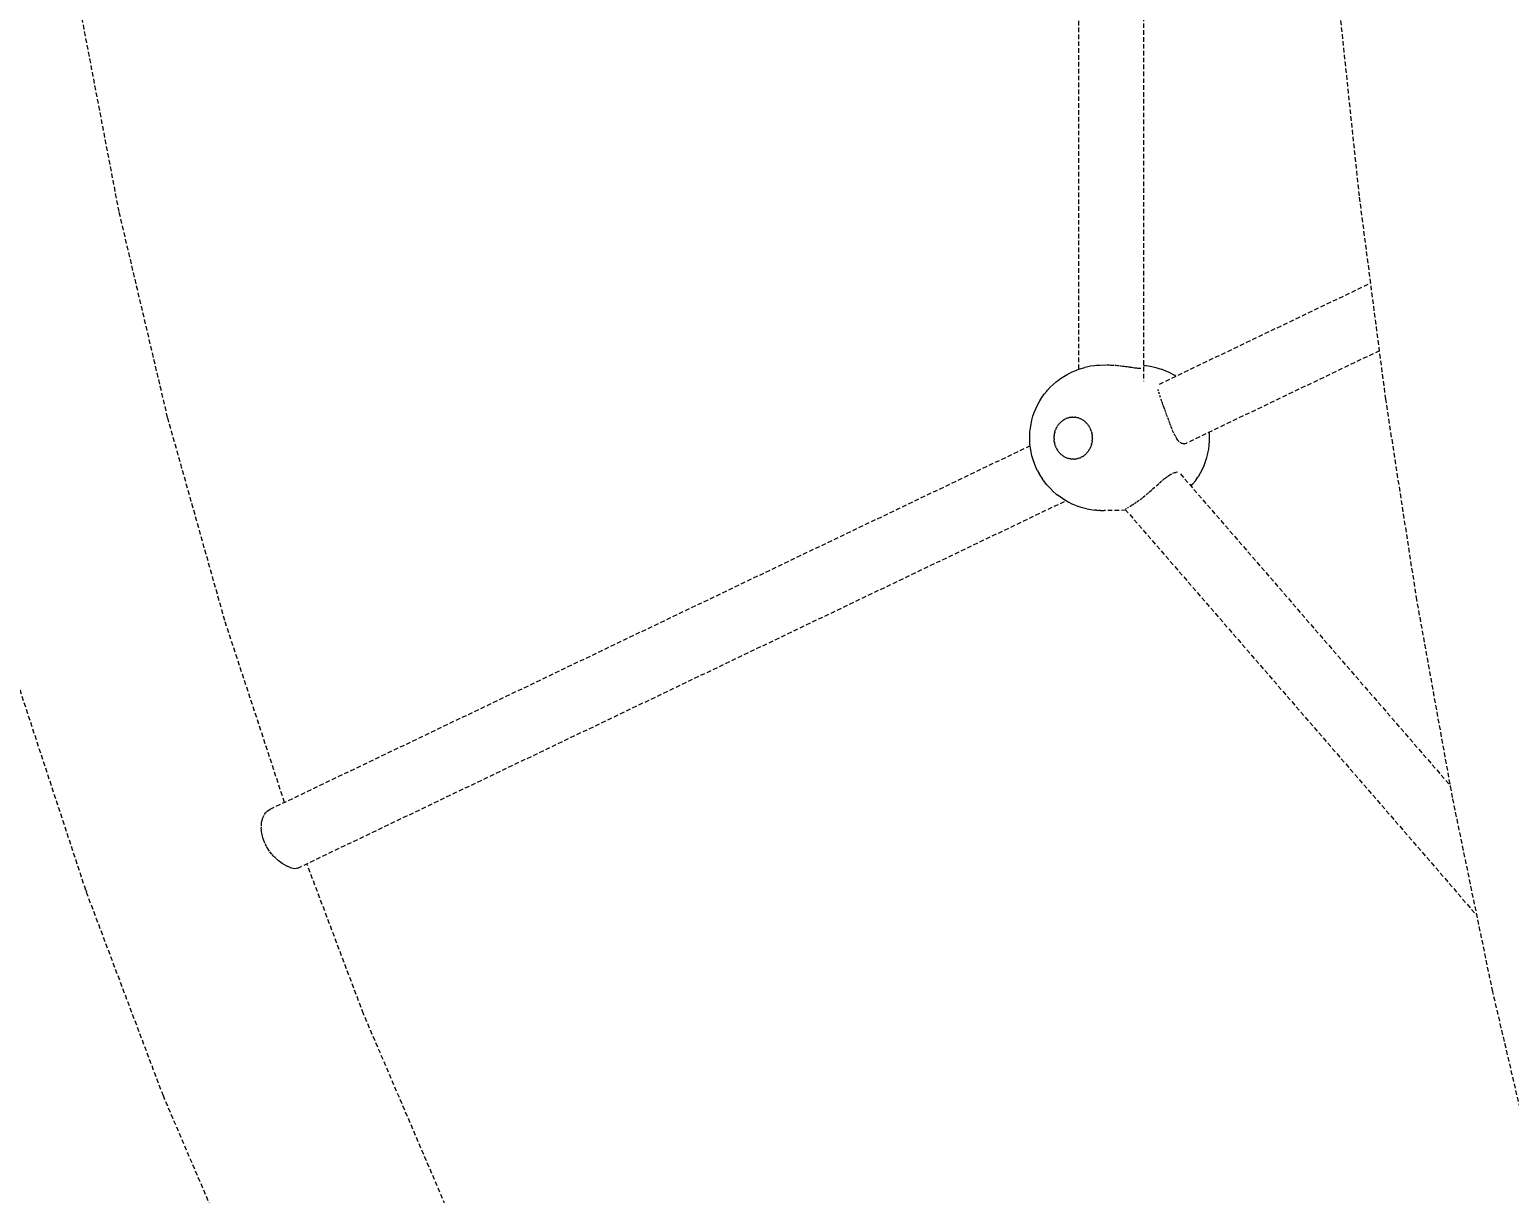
# Model space of a CAD drawing. Header units: millimetres. Extents: x -4710 to 4801, y -2494 to 3533.
# Drawn here: x -1770.6 to -1360.4, y 191.5 to 514.1 of the extents above; entities that cross this region are included whole.
import ezdxf

# ---------------------------------------------------------------- set-up
doc = ezdxf.new("R2010")
doc.units = ezdxf.units.MM
doc.linetypes.add('HIDDEN', pattern=[1.905, 1.27, -0.635])
for name, color, linetype in [('DIKOM_ЗОНА', 90, 'Continuous'), ('DIKOM_ОБЪЕКТ', 7, 'Continuous'), ('DIKOM_РАЗМЕР_ЗОНА', 7, 'Continuous'), ('DIKOM_РАЗМЕР_ОБЪЕКТА', 7, 'Continuous')]:
    doc.layers.add(name, color=color, linetype=linetype)
doc.styles.add('style1', font='arialbd.ttf', dxfattribs={"width": 0.8})
doc.dimstyles.new('1-50', dxfattribs={"dimtxt": 300, "dimasz": 200, "dimexe": 100, "dimexo": 0, "dimgap": 100, "dimtad": 1, "dimtxsty": 'style1', "dimcen": 200, "dimclrd": 7, "dimclre": 7, "dimclrt": 7, "dimadec": 1, "dimazin": 2, "dimtfac": 1, "dimtmove": 0, "dimatfit": 2, "dimfxl": 0, "dimlwd": 25, "dimlwe": 18, "dimarcsym": 0})

# ---------------------------------------------------------------- blocks, each defined once
blk = doc.blocks.new('*D0')
at = {"layer": 'Defpoints', "color": 0, "transparency": 16777216}
for p in [(-2049.22, 763.91), (3285.36, 750.08), (3285.36, -900.83)]:
    blk.add_point(p, dxfattribs=at)
at = {"layer": 'DIKOM_РАЗМЕР_ОБЪЕКТА', "color": 7, "lineweight": 18, "transparency": 16777216}
for p, q in [((-2049.22, 763.91), (-2049.22, -1000.83)), ((3285.36, 750.08), (3285.36, -1000.83))]:
    blk.add_line(p, q, dxfattribs=at)
at = {"layer": 'DIKOM_РАЗМЕР_ОБЪЕКТА', "color": 7, "lineweight": 25, "transparency": 16777216}
blk.add_line((-1849.22, -900.83), (3085.36, -900.83), dxfattribs=at)
at = {"layer": 'DIKOM_РАЗМЕР_ОБЪЕКТА', "color": 7, "transparency": 16777216}
for points in [[(-1849.22, -867.5), (-1849.22, -934.17), (-2049.22, -900.83)], [(3085.36, -867.5), (3085.36, -934.17), (3285.36, -900.83)]]:
    blk.add_solid(points, dxfattribs=at)
at = {"layer": 'DIKOM_РАЗМЕР_ОБЪЕКТА', "color": 7, "transparency": 16777216, "insert": (618.07, -647.56), "char_height": 300, "attachment_point": 5, "style": 'style1'}
blk.add_mtext('{\\fArial|b0|i0|c204|p34;5335}', dxfattribs=at)
blk = doc.blocks.new('*D1')
at = {"layer": 'Defpoints', "color": 0, "transparency": 16777216}
for p in [(-701.85, 2135.95), (-2165.86, -628.42), (-722.47, -628.42)]:
    blk.add_point(p, dxfattribs=at)
at = {"layer": 'DIKOM_РАЗМЕР_ОБЪЕКТА', "color": 7, "lineweight": 18, "transparency": 16777216}
for p, q in [((-701.85, 2135.95), (-2265.86, 2135.95)), ((-722.47, -628.42), (-2265.86, -628.42))]:
    blk.add_line(p, q, dxfattribs=at)
at = {"layer": 'DIKOM_РАЗМЕР_ОБЪЕКТА', "color": 7, "lineweight": 25, "transparency": 16777216}
blk.add_line((-2165.86, 1935.95), (-2165.86, -428.42), dxfattribs=at)
at = {"layer": 'DIKOM_РАЗМЕР_ОБЪЕКТА', "color": 7, "transparency": 16777216}
for points in [[(-2199.2, 1935.95), (-2132.53, 1935.95), (-2165.86, 2135.95)], [(-2199.2, -428.42), (-2132.53, -428.42), (-2165.86, -628.42)]]:
    blk.add_solid(points, dxfattribs=at)
at = {"layer": 'DIKOM_РАЗМЕР_ОБЪЕКТА', "color": 7, "transparency": 16777216, "insert": (-2419.04, 753.76), "char_height": 300, "attachment_point": 5, "rotation": 90, "style": 'style1'}
blk.add_mtext('{\\fArial|b0|i0|c204|p34;2750}', dxfattribs=at)
blk = doc.blocks.new('*D2')
at = {"layer": 'Defpoints', "color": 0, "transparency": 16777216}
for p in [(-3555.27, 756.28), (4801.28, 756.28), (4801.28, -2394.45)]:
    blk.add_point(p, dxfattribs=at)
at = {"layer": 'DIKOM_РАЗМЕР_ЗОНА', "color": 7, "lineweight": 18, "transparency": 16777216}
for p, q in [((-3555.27, 756.28), (-3555.27, -2494.45)), ((4801.28, 756.28), (4801.28, -2494.45))]:
    blk.add_line(p, q, dxfattribs=at)
at = {"layer": 'DIKOM_РАЗМЕР_ЗОНА', "color": 7, "lineweight": 25, "transparency": 16777216}
blk.add_line((-3355.27, -2394.45), (4601.28, -2394.45), dxfattribs=at)
at = {"layer": 'DIKOM_РАЗМЕР_ЗОНА', "color": 7, "transparency": 16777216}
for points in [[(-3355.27, -2361.11), (-3355.27, -2427.78), (-3555.27, -2394.45)], [(4601.28, -2361.11), (4601.28, -2427.78), (4801.28, -2394.45)]]:
    blk.add_solid(points, dxfattribs=at)
at = {"layer": 'DIKOM_РАЗМЕР_ЗОНА', "color": 7, "transparency": 16777216, "insert": (709.08, -2141.17), "char_height": 300, "attachment_point": 5, "style": 'style1'}
blk.add_mtext('{\\fArial|b0|i0|c204|p34;8335}', dxfattribs=at)
blk = doc.blocks.new('*D3')
at = {"layer": 'Defpoints', "color": 0, "transparency": 16777216}
for p in [(-715.82, 3533.12), (-4259.83, -2026.25), (-715.82, -2026.25)]:
    blk.add_point(p, dxfattribs=at)
at = {"layer": 'DIKOM_РАЗМЕР_ЗОНА', "color": 7, "lineweight": 18, "transparency": 16777216}
for p, q in [((-715.82, 3533.12), (-4359.83, 3533.12)), ((-715.82, -2026.25), (-4359.83, -2026.25))]:
    blk.add_line(p, q, dxfattribs=at)
at = {"layer": 'DIKOM_РАЗМЕР_ЗОНА', "color": 7, "lineweight": 25, "transparency": 16777216}
blk.add_line((-4259.83, 3333.12), (-4259.83, -1826.25), dxfattribs=at)
at = {"layer": 'DIKOM_РАЗМЕР_ЗОНА', "color": 7, "transparency": 16777216}
for points in [[(-4293.16, 3333.12), (-4226.49, 3333.12), (-4259.83, 3533.12)], [(-4293.16, -1826.25), (-4226.49, -1826.25), (-4259.83, -2026.25)]]:
    blk.add_solid(points, dxfattribs=at)
at = {"layer": 'DIKOM_РАЗМЕР_ЗОНА', "color": 7, "transparency": 16777216, "insert": (-4513, 975.17), "char_height": 300, "attachment_point": 5, "rotation": 90, "style": 'style1'}
blk.add_mtext('{\\fArial|b0|i0|c204|p34;5560}', dxfattribs=at)

msp = doc.modelspace()

# ---------------------------------------------------------------- linework, layer by layer
at = {"layer": 'DIKOM_ЗОНА', "color": 3, "lineweight": 15}
msp.add_lwpolyline([(4784.014, 570.156, 0.0938746), (4783.602, 942.374, 0.2995804), (2291.139, 3510.482, 0.0687424), (1632.505, 3510.482, 0.06059), (1009.06, 3334.362, -0.2008128), (236.945, 3334.362, 0.06059), (-386.5, 3510.482, 0.0687424), (-1045.134, 3510.482, 0.2995804), (-3537.597, 942.374, 0.0938746), (-3538.009, 570.156, 0.3002322), (-1045.134, -2003.615, 0.0687424), (-386.5, -2003.615, 0.06059), (236.945, -1827.494, -0.2008128), (1009.06, -1827.494, 0.06059), (1632.505, -2003.615, 0.0687424), (2291.139, -2003.615, 0.3002322)], format="xyb", close=True, dxfattribs=at)
at = {"layer": 'DIKOM_ОБЪЕКТ', "color": 7, "linetype": 'HIDDEN', "lineweight": 15}
for p, q in [((-1479.889, 657.548), (-1479.889, 419.931)), ((-1461.898, 643.485), (-1461.899, 416.656)), ((-1745.825, 463.673), (-1756.882, 521.448)), ((-1402.001, 468.013), (-1408.012, 525.002)), ((-1394.681, 411.639), (-1402.001, 468.013)), ((-1732.364, 406.583), (-1745.825, 463.673)), ((-1457.422, 415.876), (-1398.868, 443.882)), ((-1396.428, 425.097), (-1449.961, 399.493)), ((-1483.978, 417.979), (-1483.027, 418.528)), ((-1483.027, 418.528), (-1482.642, 418.744)), ((-1482.642, 418.744), (-1481.651, 419.236)), ((-1481.651, 419.236), (-1480.635, 419.66)), ((-1480.635, 419.66), (-1480.202, 419.823)), ((-1480.202, 419.823), (-1479.155, 420.183)), ((-1479.155, 420.183), (-1478.09, 420.471)), ((-1477.623, 420.575), (-1478.09, 420.471)), ((-1476.539, 420.793), (-1477.623, 420.575)), ((-1475.445, 420.939), (-1476.539, 420.793)), ((-1474.859, 420.986), (-1475.445, 420.939)), ((-1473.817, 421.051), (-1474.859, 420.986)), ((-1472.295, 421.063), (-1473.817, 421.051)), ((-1471.708, 421.063), (-1472.142, 421.062)), ((-1471.295, 421.063), (-1471.698, 421.063)), ((-1470.817, 421.05), (-1471.079, 421.063)), ((-1470.368, 421.027), (-1470.807, 421.05)), ((-1470.046, 421.012), (-1470.359, 421.027)), ((-1469.472, 420.969), (-1469.786, 420.999)), ((-1469.026, 420.927), (-1469.463, 420.968)), ((-1468.725, 420.899), (-1469.018, 420.926)), ((-1468.138, 420.835), (-1468.395, 420.87)), ((-1467.693, 420.777), (-1468.13, 420.834)), ((-1467.313, 420.729), (-1467.686, 420.776)), ((-1466.879, 420.677), (-1467.246, 420.721)), ((-1466.392, 420.602), (-1466.813, 420.666)), ((-1465.965, 420.538), (-1466.387, 420.601)), ((-1465.746, 420.507), (-1465.96, 420.537)), ((-1465.543, 420.478), (-1465.746, 420.507)), ((-1465.134, 420.424), (-1465.538, 420.478)), ((-1464.744, 420.365), (-1465.109, 420.421)), ((-1464.379, 420.314), (-1464.74, 420.364)), ((-1464.032, 420.272), (-1464.375, 420.314)), ((-1463.802, 420.247), (-1464.028, 420.271)), ((-1463.392, 420.209), (-1463.699, 420.236)), ((-1463.105, 420.189), (-1463.392, 420.209)), ((-1462.854, 420.184), (-1463.102, 420.189)), ((-1462.627, 420.186), (-1462.849, 420.184)), ((-1461.899, 421.043), (-1461.115, 420.971)), ((-1461.115, 420.971), (-1459.981, 420.787)), ((-1459.981, 420.787), (-1459.525, 420.697)), ((-1459.525, 420.697), (-1458.408, 420.437)), ((-1458.408, 420.437), (-1457.309, 420.099)), ((-1457.309, 420.099), (-1456.883, 419.952)), ((-1455.813, 419.542), (-1456.883, 419.952)), ((-1454.769, 419.06), (-1455.813, 419.542)), ((-1454.388, 418.862), (-1454.769, 419.06)), ((-1453.385, 418.314), (-1454.388, 418.862)), ((-1488.46, 414.134), (-1487.713, 414.957)), ((-1487.713, 414.957), (-1486.922, 415.73)), ((-1486.922, 415.73), (-1486.09, 416.448)), ((-1486.09, 416.448), (-1485.78, 416.695)), ((-1485.78, 416.695), (-1484.897, 417.367)), ((-1484.897, 417.367), (-1483.978, 417.979)), ((-1457.754, 414.157), (-1457.795, 414.392)), ((-1452.928, 418.025), (-1453.385, 418.314)), ((-1491.131, 410.206), (-1490.596, 411.184)), ((-1490.596, 411.184), (-1490.007, 412.124)), ((-1490.007, 412.124), (-1489.368, 413.023)), ((-1489.368, 413.023), (-1488.681, 413.879)), ((-1488.681, 413.879), (-1488.46, 414.134)), ((-1457.693, 413.894), (-1457.751, 414.141)), ((-1457.548, 413.348), (-1457.619, 413.618)), ((-1457.457, 413.045), (-1457.542, 413.325)), ((-1457.255, 412.419), (-1457.351, 412.727)), ((-1457.149, 412.107), (-1457.255, 412.419)), ((-1456.894, 411.377), (-1457.01, 411.719)), ((-1456.763, 411.019), (-1456.894, 411.377)), ((-1456.611, 410.598), (-1456.686, 410.824)), ((-1456.467, 410.199), (-1456.611, 410.598)), ((-1386.066, 356.002), (-1394.681, 411.639)), ((-1716.529, 350.31), (-1732.364, 406.583)), ((-1492.789, 405.874), (-1492.489, 406.94)), ((-1492.489, 406.94), (-1492.13, 407.984)), ((-1492.13, 407.984), (-1491.715, 409.002)), ((-1491.715, 409.002), (-1491.245, 409.991)), ((-1491.245, 409.991), (-1491.131, 410.206)), ((-1483.75, 406.082), (-1483.542, 406.192)), ((-1483.542, 406.192), (-1483.329, 406.293)), ((-1483.112, 406.383), (-1483.329, 406.293)), ((-1483.112, 406.383), (-1482.893, 406.462)), ((-1482.893, 406.462), (-1482.67, 406.531)), ((-1482.67, 406.531), (-1482.444, 406.589)), ((-1482.217, 406.636), (-1482.444, 406.589)), ((-1482.217, 406.636), (-1481.988, 406.673)), ((-1481.988, 406.673), (-1481.757, 406.698)), ((-1481.525, 406.712), (-1481.757, 406.698)), ((-1481.525, 406.712), (-1481.292, 406.715)), ((-1481.292, 406.715), (-1481.06, 406.707)), ((-1481.06, 406.707), (-1480.829, 406.687)), ((-1480.599, 406.657), (-1480.829, 406.687)), ((-1480.599, 406.657), (-1480.371, 406.615)), ((-1480.371, 406.615), (-1480.144, 406.563)), ((-1480.144, 406.563), (-1479.92, 406.5)), ((-1479.698, 406.426), (-1479.92, 406.5)), ((-1479.698, 406.426), (-1479.479, 406.341)), ((-1479.479, 406.341), (-1479.264, 406.246)), ((-1479.053, 406.141), (-1479.264, 406.246)), ((-1479.053, 406.141), (-1478.846, 406.026)), ((-1456.339, 409.867), (-1456.452, 410.156)), ((-1456.124, 409.26), (-1456.279, 409.695)), ((-1455.954, 408.816), (-1456.124, 409.26)), ((-1455.783, 408.331), (-1455.933, 408.76)), ((-1455.604, 407.852), (-1455.765, 408.28)), ((-1455.448, 407.424), (-1455.538, 407.689)), ((-1455.275, 406.951), (-1455.431, 407.376)), ((-1455.164, 406.664), (-1455.258, 406.905)), ((-1454.953, 406.074), (-1455.101, 406.487)), ((-1493.393, 401.468), (-1493.333, 402.582)), ((-1493.333, 402.582), (-1493.212, 403.691)), ((-1493.212, 403.691), (-1493.03, 404.789)), ((-1493.03, 404.789), (-1492.789, 405.874)), ((-1486.559, 401.941), (-1486.512, 402.191)), ((-1486.455, 402.438), (-1486.512, 402.191)), ((-1486.455, 402.438), (-1486.388, 402.682)), ((-1486.388, 402.682), (-1486.313, 402.922)), ((-1486.313, 402.922), (-1486.227, 403.159)), ((-1486.132, 403.391), (-1486.227, 403.159)), ((-1486.132, 403.391), (-1486.028, 403.619)), ((-1486.028, 403.619), (-1485.915, 403.842)), ((-1485.915, 403.842), (-1485.793, 404.06)), ((-1485.662, 404.271), (-1485.793, 404.06)), ((-1485.662, 404.271), (-1485.523, 404.475)), ((-1485.523, 404.475), (-1485.376, 404.673)), ((-1485.222, 404.863), (-1485.376, 404.673)), ((-1485.222, 404.863), (-1485.06, 405.045)), ((-1485.06, 405.045), (-1484.892, 405.22)), ((-1484.892, 405.22), (-1484.717, 405.386)), ((-1484.535, 405.543), (-1484.717, 405.386)), ((-1484.535, 405.543), (-1484.347, 405.692)), ((-1484.347, 405.692), (-1484.153, 405.832)), ((-1483.954, 405.962), (-1484.153, 405.832)), ((-1483.954, 405.962), (-1483.75, 406.082)), ((-1478.846, 406.026), (-1478.644, 405.901)), ((-1478.644, 405.901), (-1478.448, 405.766)), ((-1478.257, 405.622), (-1478.448, 405.766)), ((-1478.257, 405.622), (-1478.071, 405.47)), ((-1478.071, 405.47), (-1477.892, 405.308)), ((-1477.72, 405.138), (-1477.892, 405.308)), ((-1477.72, 405.138), (-1477.554, 404.96)), ((-1477.554, 404.96), (-1477.395, 404.774)), ((-1477.395, 404.774), (-1477.244, 404.581)), ((-1477.102, 404.381), (-1477.244, 404.581)), ((-1477.102, 404.381), (-1476.967, 404.174)), ((-1476.967, 404.174), (-1476.84, 403.961)), ((-1476.722, 403.742), (-1476.84, 403.961)), ((-1476.722, 403.742), (-1476.613, 403.518)), ((-1476.613, 403.518), (-1476.512, 403.289)), ((-1476.512, 403.289), (-1476.421, 403.055)), ((-1476.339, 402.818), (-1476.421, 403.055)), ((-1476.339, 402.818), (-1476.267, 402.576)), ((-1476.267, 402.576), (-1476.204, 402.331)), ((-1476.204, 402.331), (-1476.15, 402.083)), ((-1476.107, 401.832), (-1476.15, 402.083)), ((-1454.784, 405.631), (-1454.937, 406.031)), ((-1454.636, 405.234), (-1454.725, 405.485)), ((-1454.476, 404.801), (-1454.623, 405.193)), ((-1454.343, 404.471), (-1454.461, 404.764)), ((-1454.163, 403.994), (-1454.299, 404.36)), ((-1454.001, 403.588), (-1454.15, 403.961)), ((-1453.907, 403.37), (-1454.001, 403.588)), ((-1453.688, 402.833), (-1453.834, 403.195)), ((-1453.523, 402.456), (-1453.677, 402.806)), ((-1453.435, 402.273), (-1453.523, 402.456)), ((-1453.198, 401.767), (-1453.343, 402.082)), ((-1443.531, 401.229), (-1443.576, 402.367)), ((-1493.272, 398.729), (-1704.065, 297.904)), ((-1493.391, 400.351), (-1493.393, 401.468)), ((-1493.328, 399.236), (-1493.391, 400.351)), ((-1493.205, 398.128), (-1493.328, 399.236)), ((-1493.021, 397.029), (-1493.205, 398.128)), ((-1486.647, 400.927), (-1486.64, 401.182)), ((-1486.644, 400.672), (-1486.647, 400.927)), ((-1486.644, 400.672), (-1486.63, 400.418)), ((-1486.64, 401.182), (-1486.623, 401.436)), ((-1486.607, 400.164), (-1486.63, 400.418)), ((-1486.596, 401.689), (-1486.623, 401.436)), ((-1486.574, 399.912), (-1486.607, 400.164)), ((-1486.596, 401.689), (-1486.559, 401.941)), ((-1486.574, 399.912), (-1486.53, 399.662)), ((-1486.477, 399.414), (-1486.53, 399.662)), ((-1486.414, 399.169), (-1486.477, 399.414)), ((-1486.342, 398.927), (-1486.414, 399.169)), ((-1486.342, 398.927), (-1486.26, 398.689)), ((-1486.169, 398.455), (-1486.26, 398.689)), ((-1486.068, 398.226), (-1486.169, 398.455)), ((-1486.068, 398.226), (-1485.959, 398.003)), ((-1485.959, 398.003), (-1485.841, 397.784)), ((-1476.653, 398.126), (-1476.766, 397.903)), ((-1476.549, 398.354), (-1476.653, 398.126)), ((-1476.549, 398.354), (-1476.454, 398.586)), ((-1476.368, 398.822), (-1476.454, 398.586)), ((-1476.292, 399.063), (-1476.368, 398.822)), ((-1476.226, 399.307), (-1476.292, 399.063)), ((-1476.226, 399.307), (-1476.169, 399.554)), ((-1476.122, 399.804), (-1476.169, 399.554)), ((-1476.085, 400.055), (-1476.122, 399.804)), ((-1476.107, 401.832), (-1476.074, 401.581)), ((-1476.085, 400.055), (-1476.058, 400.308)), ((-1476.074, 401.581), (-1476.05, 401.327)), ((-1476.041, 400.563), (-1476.058, 400.308)), ((-1476.037, 401.072), (-1476.05, 401.327)), ((-1476.034, 400.818), (-1476.041, 400.563)), ((-1476.037, 401.072), (-1476.034, 400.818)), ((-1453.028, 401.433), (-1453.188, 401.747)), ((-1452.891, 401.189), (-1453.028, 401.433)), ((-1452.739, 400.938), (-1452.851, 401.117)), ((-1452.501, 400.551), (-1452.671, 400.819)), ((-1452.322, 400.305), (-1452.501, 400.551)), ((-1452.178, 400.132), (-1452.314, 400.294)), ((-1451.924, 399.866), (-1452.119, 400.063)), ((-1451.516, 399.543), (-1451.718, 399.687)), ((-1451.298, 399.428), (-1451.509, 399.539)), ((-1451.072, 399.348), (-1451.29, 399.425)), ((-1450.847, 399.308), (-1451.072, 399.348)), ((-1450.625, 399.303), (-1450.84, 399.306)), ((-1450.402, 399.333), (-1450.617, 399.303)), ((-1450.395, 399.334), (-1450.182, 399.396)), ((-1450.187, 399.393), (-1449.97, 399.489)), ((-1443.785, 397.829), (-1443.635, 398.955)), ((-1443.635, 398.955), (-1443.551, 400.09)), ((-1443.551, 400.09), (-1443.531, 401.229)), ((-1492.777, 395.945), (-1493.021, 397.029)), ((-1492.474, 394.879), (-1492.777, 395.945)), ((-1492.112, 393.835), (-1492.474, 394.879)), ((-1491.695, 392.816), (-1492.112, 393.835)), ((-1485.841, 397.784), (-1485.714, 397.571)), ((-1485.579, 397.364), (-1485.714, 397.571)), ((-1485.579, 397.364), (-1485.436, 397.164)), ((-1485.285, 396.971), (-1485.436, 397.164)), ((-1485.127, 396.785), (-1485.285, 396.971)), ((-1484.961, 396.606), (-1485.127, 396.785)), ((-1484.961, 396.606), (-1484.789, 396.437)), ((-1484.61, 396.275), (-1484.789, 396.437)), ((-1484.424, 396.122), (-1484.61, 396.275)), ((-1484.424, 396.122), (-1484.233, 395.978)), ((-1484.037, 395.844), (-1484.233, 395.978)), ((-1483.835, 395.719), (-1484.037, 395.844)), ((-1483.628, 395.604), (-1483.835, 395.719)), ((-1483.628, 395.604), (-1483.417, 395.498)), ((-1483.202, 395.404), (-1483.417, 395.498)), ((-1482.983, 395.319), (-1483.202, 395.404)), ((-1482.983, 395.319), (-1482.761, 395.245)), ((-1482.537, 395.182), (-1482.761, 395.245)), ((-1482.31, 395.129), (-1482.537, 395.182)), ((-1482.082, 395.088), (-1482.31, 395.129)), ((-1482.082, 395.088), (-1481.852, 395.058)), ((-1481.621, 395.038), (-1481.852, 395.058)), ((-1481.388, 395.03), (-1481.621, 395.038)), ((-1481.156, 395.032), (-1481.388, 395.03)), ((-1481.156, 395.032), (-1480.924, 395.047)), ((-1480.693, 395.072), (-1480.924, 395.047)), ((-1480.464, 395.108), (-1480.693, 395.072)), ((-1480.464, 395.108), (-1480.236, 395.155)), ((-1480.011, 395.214), (-1480.236, 395.155)), ((-1479.789, 395.282), (-1480.011, 395.214)), ((-1479.569, 395.362), (-1479.789, 395.282)), ((-1479.569, 395.362), (-1479.352, 395.452)), ((-1479.139, 395.552), (-1479.352, 395.452)), ((-1478.931, 395.663), (-1479.139, 395.552)), ((-1478.727, 395.783), (-1478.931, 395.663)), ((-1478.727, 395.783), (-1478.528, 395.913)), ((-1478.334, 396.053), (-1478.528, 395.913)), ((-1478.146, 396.201), (-1478.334, 396.053)), ((-1478.146, 396.201), (-1477.964, 396.359)), ((-1477.789, 396.525), (-1477.964, 396.359)), ((-1477.62, 396.699), (-1477.789, 396.525)), ((-1477.459, 396.882), (-1477.62, 396.699)), ((-1477.459, 396.882), (-1477.305, 397.072)), ((-1477.158, 397.269), (-1477.305, 397.072)), ((-1477.019, 397.474), (-1477.158, 397.269)), ((-1477.019, 397.474), (-1476.889, 397.685)), ((-1476.766, 397.903), (-1476.889, 397.685)), ((-1445.062, 393.296), (-1444.653, 394.373)), ((-1444.653, 394.373), (-1444.306, 395.476)), ((-1444.306, 395.476), (-1444.022, 396.601)), ((-1443.998, 396.714), (-1443.785, 397.829)), ((-1491.222, 391.828), (-1491.695, 392.816)), ((-1491.222, 391.828), (-1490.697, 390.872)), ((-1491.222, 391.828), (-1491.108, 391.619)), ((-1491.108, 391.619), (-1490.57, 390.642)), ((-1490.697, 390.872), (-1490.57, 390.642)), ((-1490.57, 390.642), (-1489.979, 389.701)), ((-1456.102, 389.551), (-1455.791, 389.798)), ((-1455.787, 389.802), (-1455.477, 390.033)), ((-1455.439, 390.06), (-1455.169, 390.268)), ((-1455.076, 390.334), (-1454.863, 390.488)), ((-1454.859, 390.491), (-1454.56, 390.688)), ((-1454.557, 390.691), (-1454.264, 390.862)), ((-1454.26, 390.864), (-1453.974, 391.009)), ((-1453.691, 391.137), (-1453.421, 391.243)), ((-1453.418, 391.244), (-1453.153, 391.328)), ((-1453.148, 391.329), (-1452.888, 391.391)), ((-1452.663, 391.402), (-1452.886, 391.391)), ((-1452.452, 391.391), (-1452.663, 391.402)), ((-1451.634, 390.957), (-1376.771, 304.513)), ((-1447.443, 389.078), (-1446.789, 390.029)), ((-1446.646, 390.265), (-1446.789, 390.029)), ((-1446.646, 390.265), (-1446.061, 391.238)), ((-1446.061, 391.238), (-1445.532, 392.25)), ((-1445.532, 392.25), (-1445.062, 393.296)), ((-1489.338, 388.801), (-1489.979, 389.701)), ((-1488.649, 387.946), (-1489.338, 388.801)), ((-1488.649, 387.946), (-1488.427, 387.698)), ((-1487.678, 386.875), (-1488.427, 387.698)), ((-1486.885, 386.102), (-1487.678, 386.875)), ((-1486.051, 385.383), (-1486.885, 386.102)), ((-1460.785, 385.469), (-1460.475, 385.721)), ((-1460.4, 385.788), (-1460.088, 386.062)), ((-1460.08, 386.07), (-1459.739, 386.362)), ((-1459.731, 386.369), (-1459.575, 386.498)), ((-1459.389, 386.67), (-1459.06, 386.965)), ((-1459.052, 386.971), (-1458.719, 387.259)), ((-1458.38, 387.567), (-1458.054, 387.859)), ((-1458.048, 387.865), (-1457.72, 388.149)), ((-1457.666, 388.194), (-1457.509, 388.338)), ((-1457.39, 388.447), (-1457.072, 388.725)), ((-1457.067, 388.73), (-1456.746, 389.002)), ((-1456.617, 389.107), (-1456.424, 389.278)), ((-1456.397, 389.301), (-1456.107, 389.547)), ((-1448.693, 387.561), (-1448.149, 388.174)), ((-1448.149, 388.174), (-1447.443, 389.078)), ((-1696.27, 281.691), (-1483.352, 383.523)), ((-1486.051, 385.383), (-1485.741, 385.144)), ((-1484.856, 384.472), (-1485.741, 385.144)), ((-1483.935, 383.86), (-1484.856, 384.472)), ((-1482.983, 383.31), (-1483.935, 383.86)), ((-1482.983, 383.31), (-1482.598, 383.101)), ((-1481.605, 382.61), (-1482.598, 383.101)), ((-1480.588, 382.185), (-1481.605, 382.61)), ((-1480.588, 382.185), (-1480.154, 382.029)), ((-1479.107, 381.67), (-1480.154, 382.029)), ((-1478.041, 381.381), (-1479.107, 381.67)), ((-1466.28, 381.58), (-1465.987, 381.746)), ((-1465.631, 381.957), (-1465.242, 382.182)), ((-1465.142, 382.247), (-1464.822, 382.455)), ((-1464.81, 382.462), (-1464.535, 382.629)), ((-1464.354, 382.758), (-1463.88, 383.077)), ((-1463.715, 383.189), (-1463.366, 383.445)), ((-1463.351, 383.455), (-1463.002, 383.698)), ((-1462.805, 383.855), (-1462.249, 384.274)), ((-1462.123, 384.371), (-1461.878, 384.573)), ((-1461.878, 384.573), (-1461.518, 384.859)), ((-1461.507, 384.868), (-1461.345, 384.993)), ((-1461.144, 385.167), (-1460.795, 385.46)), ((-1477.573, 381.285), (-1478.041, 381.381)), ((-1477.573, 381.285), (-1476.489, 381.066)), ((-1476.489, 381.066), (-1475.394, 380.92)), ((-1474.829, 380.882), (-1475.394, 380.92)), ((-1474.829, 380.882), (-1474.294, 380.846)), ((-1473.787, 380.816), (-1474.294, 380.846)), ((-1473.787, 380.816), (-1472.743, 380.815)), ((-1466.699, 380.86), (-1472.743, 380.815)), ((-1466.911, 381.106), (-1369.402, 268.512)), ((-1466.707, 381.324), (-1466.524, 381.435)), ((-1376.176, 301.22), (-1386.066, 356.002)), ((-1699.961, 299.866), (-1716.529, 350.31)), ((-1755.063, 275.568), (-1773.997, 333.218)), ((-1365.032, 247.41), (-1376.176, 301.22)), ((-1706.211, 294.797), (-1706.054, 295.382)), ((-1706.036, 295.431), (-1705.819, 295.968)), ((-1705.797, 296.014), (-1705.626, 296.323)), ((-1705.513, 296.542), (-1705.222, 296.966)), ((-1705.167, 297.032), (-1704.839, 297.386)), ((-1704.806, 297.413), (-1704.443, 297.695)), ((-1704.337, 297.755), (-1704.065, 297.904)), ((-1706.399, 292.56), (-1706.391, 293.083)), ((-1706.339, 291.777), (-1706.397, 292.496)), ((-1706.381, 293.367), (-1706.34, 293.993)), ((-1706.207, 290.968), (-1706.331, 291.713)), ((-1706.326, 294.106), (-1706.224, 294.744)), ((-1706.009, 290.154), (-1706.195, 290.904)), ((-1705.748, 289.356), (-1705.992, 290.089)), ((-1705.42, 288.568), (-1705.726, 289.291)), ((-1704.995, 287.721), (-1705.363, 288.441)), ((-1704.54, 286.964), (-1704.96, 287.661)), ((-1704.102, 286.338), (-1704.501, 286.905)), ((-1703.493, 285.58), (-1703.999, 286.195)), ((-1702.921, 284.928), (-1703.407, 285.485)), ((-1702.323, 284.321), (-1702.875, 284.876)), ((-1701.661, 283.734), (-1702.224, 284.228)), ((-1701.189, 283.38), (-1701.609, 283.693)), ((-1701.025, 283.258), (-1701.189, 283.38)), ((-1700.588, 282.979), (-1700.973, 283.222)), ((-1700.384, 282.83), (-1700.588, 282.979)), ((-1699.772, 282.45), (-1700.334, 282.797)), ((-1699.173, 282.146), (-1699.723, 282.421)), ((-1698.541, 281.9), (-1699.026, 282.084)), ((-1698.087, 281.692), (-1698.497, 281.884)), ((-1697.652, 281.55), (-1698.051, 281.678)), ((-1697.237, 281.48), (-1697.618, 281.541)), ((-1696.765, 281.537), (-1697.198, 281.475)), ((-1696.313, 281.673), (-1696.694, 281.55)), ((-1678.077, 241.28), (-1693.773, 282.885)), ((-1755.063, 275.568), (-1754.901, 275.086)), ((-1733.555, 218.502), (-1754.901, 275.086)), ((-1352.657, 194.687), (-1365.032, 247.41)), ((-1655.391, 188.295), (-1678.077, 241.28)), ((-1709.866, 163.176), (-1733.555, 218.502))]:
    msp.add_line(p, q, dxfattribs=at)

# ---------------------------------------------------------------- dimensions: what is measured, and where the dimension line sits
at = {"layer": 'DIKOM_РАЗМЕР_ЗОНА'}
dim = msp.add_linear_dim(base=(-4259.828, -2026.253), p1=(-715.817, 3533.12), p2=(-715.817, -2026.253), angle=90, text='{\\fArial|b0|i0|c204|p34;5560}', dimstyle='1-50', dxfattribs=at)
dim.commit()
dim.dimension.update_dxf_attribs({"geometry": '*D3', "text_midpoint": (-4259.828, 975.171), "dimtype": 160})
dim = msp.add_linear_dim(base=(4801.279, -2394.448), p1=(-3555.274, 756.284), p2=(4801.279, 756.284), text='{\\fArial|b0|i0|c204|p34;8335}', dimstyle='1-50', dxfattribs=at)
dim.commit()
dim.dimension.update_dxf_attribs({"geometry": '*D2', "text_midpoint": (709.081, -2394.448), "dimtype": 160})
at = {"layer": 'DIKOM_РАЗМЕР_ОБЪЕКТА'}
dim = msp.add_linear_dim(base=(-2165.864, -628.421), p1=(-701.854, 2135.946), p2=(-722.472, -628.421), angle=90, text='{\\fArial|b0|i0|c204|p34;2750}', dimstyle='1-50', dxfattribs=at)
dim.commit()
dim.dimension.update_dxf_attribs({"geometry": '*D1', "text_midpoint": (-2419.036, 753.762)})
dim = msp.add_linear_dim(base=(3285.358, -900.832), p1=(-2049.224, 763.912), p2=(3285.358, 750.078), text='{\\fArial|b0|i0|c204|p34;5335}', dimstyle='1-50', dxfattribs=at)
dim.commit()
dim.dimension.update_dxf_attribs({"geometry": '*D0', "text_midpoint": (618.067, -900.832), "dimtype": 160})

doc.saveas('drawing.dxf')
